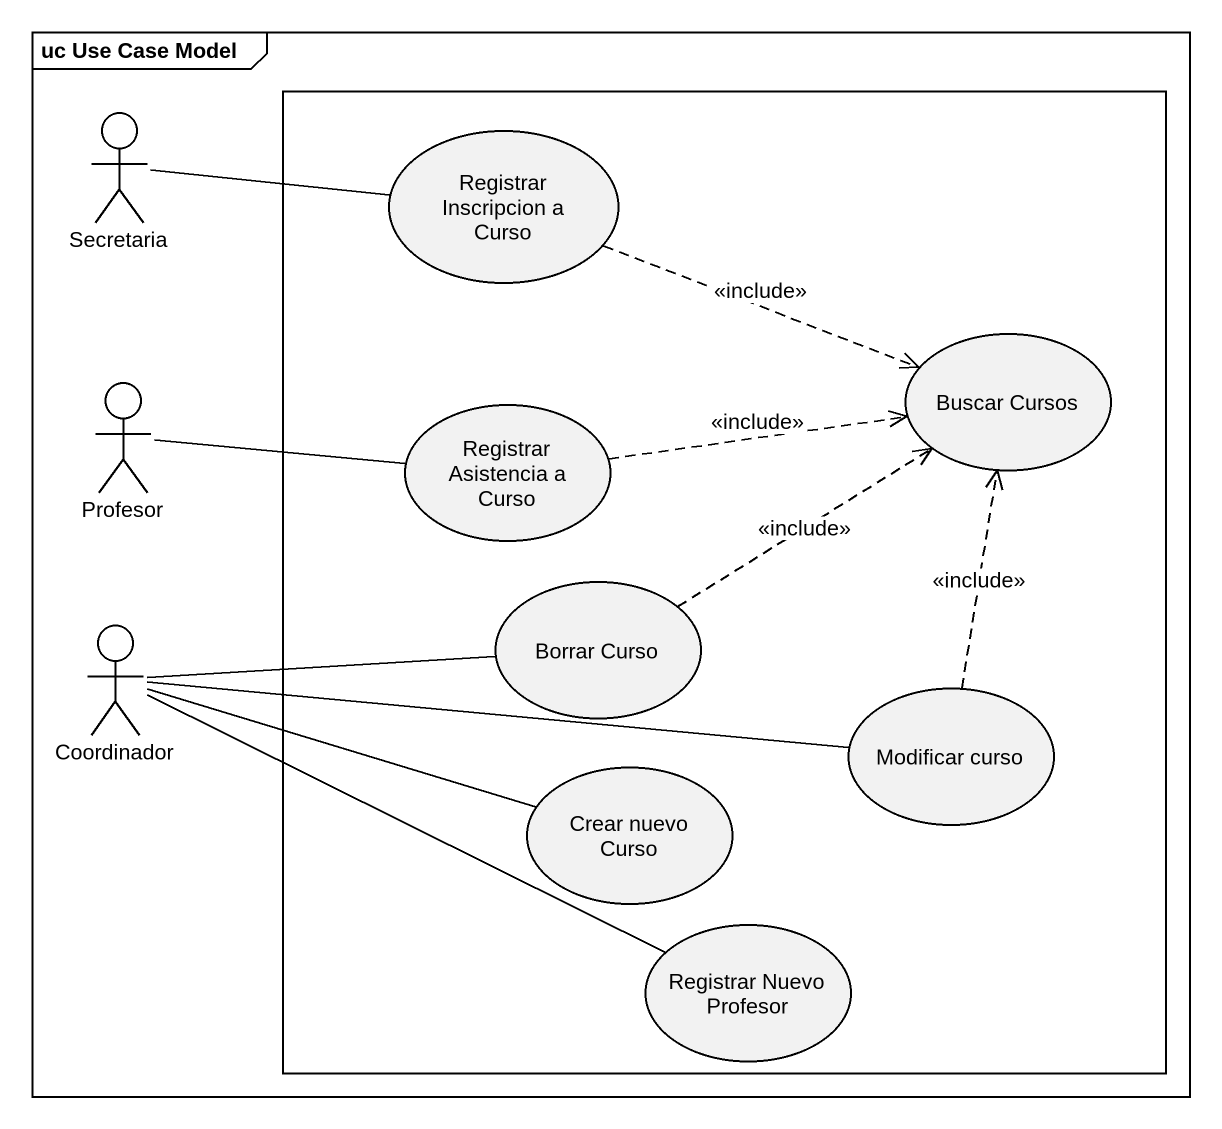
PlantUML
@startuml
mainframe uc Use Case Model
actor Secretaria
rectangle " " as rectangle1 {
  usecase "Registrar Inscripcion a Curso" as Registrar_Inscripcion_a
  usecase "Buscar Cursos" as Buscar_Cursos
  usecase "Registrar Asistencia a Curso" as Registrar_Asistencia_a_Curso
  usecase "Borrar Curso" as Borrar_Curso
  usecase "Modificar curso" as Modificar_curso
  usecase "Crear nuevo Curso" as Crear_nuevo_Curso
  usecase "Registrar Nuevo Profesor" as Registrar_Nuevo_Profesor
}
actor Profesor
actor Coordinador
Secretaria -right- Registrar_Inscripcion_a
Registrar_Inscripcion_a .right.> Buscar_Cursos : <<include>>
Profesor -right- Registrar_Asistencia_a_Curso
Registrar_Asistencia_a_Curso .right.> Buscar_Cursos : <<include>>
Borrar_Curso .up.> Buscar_Cursos : <<include>>
Coordinador -right- Borrar_Curso
Coordinador -right- Modificar_curso
Coordinador -right- Crear_nuevo_Curso
Coordinador -right- Registrar_Nuevo_Profesor
Modificar_curso .up.> Buscar_Cursos : <<include>>
@enduml
